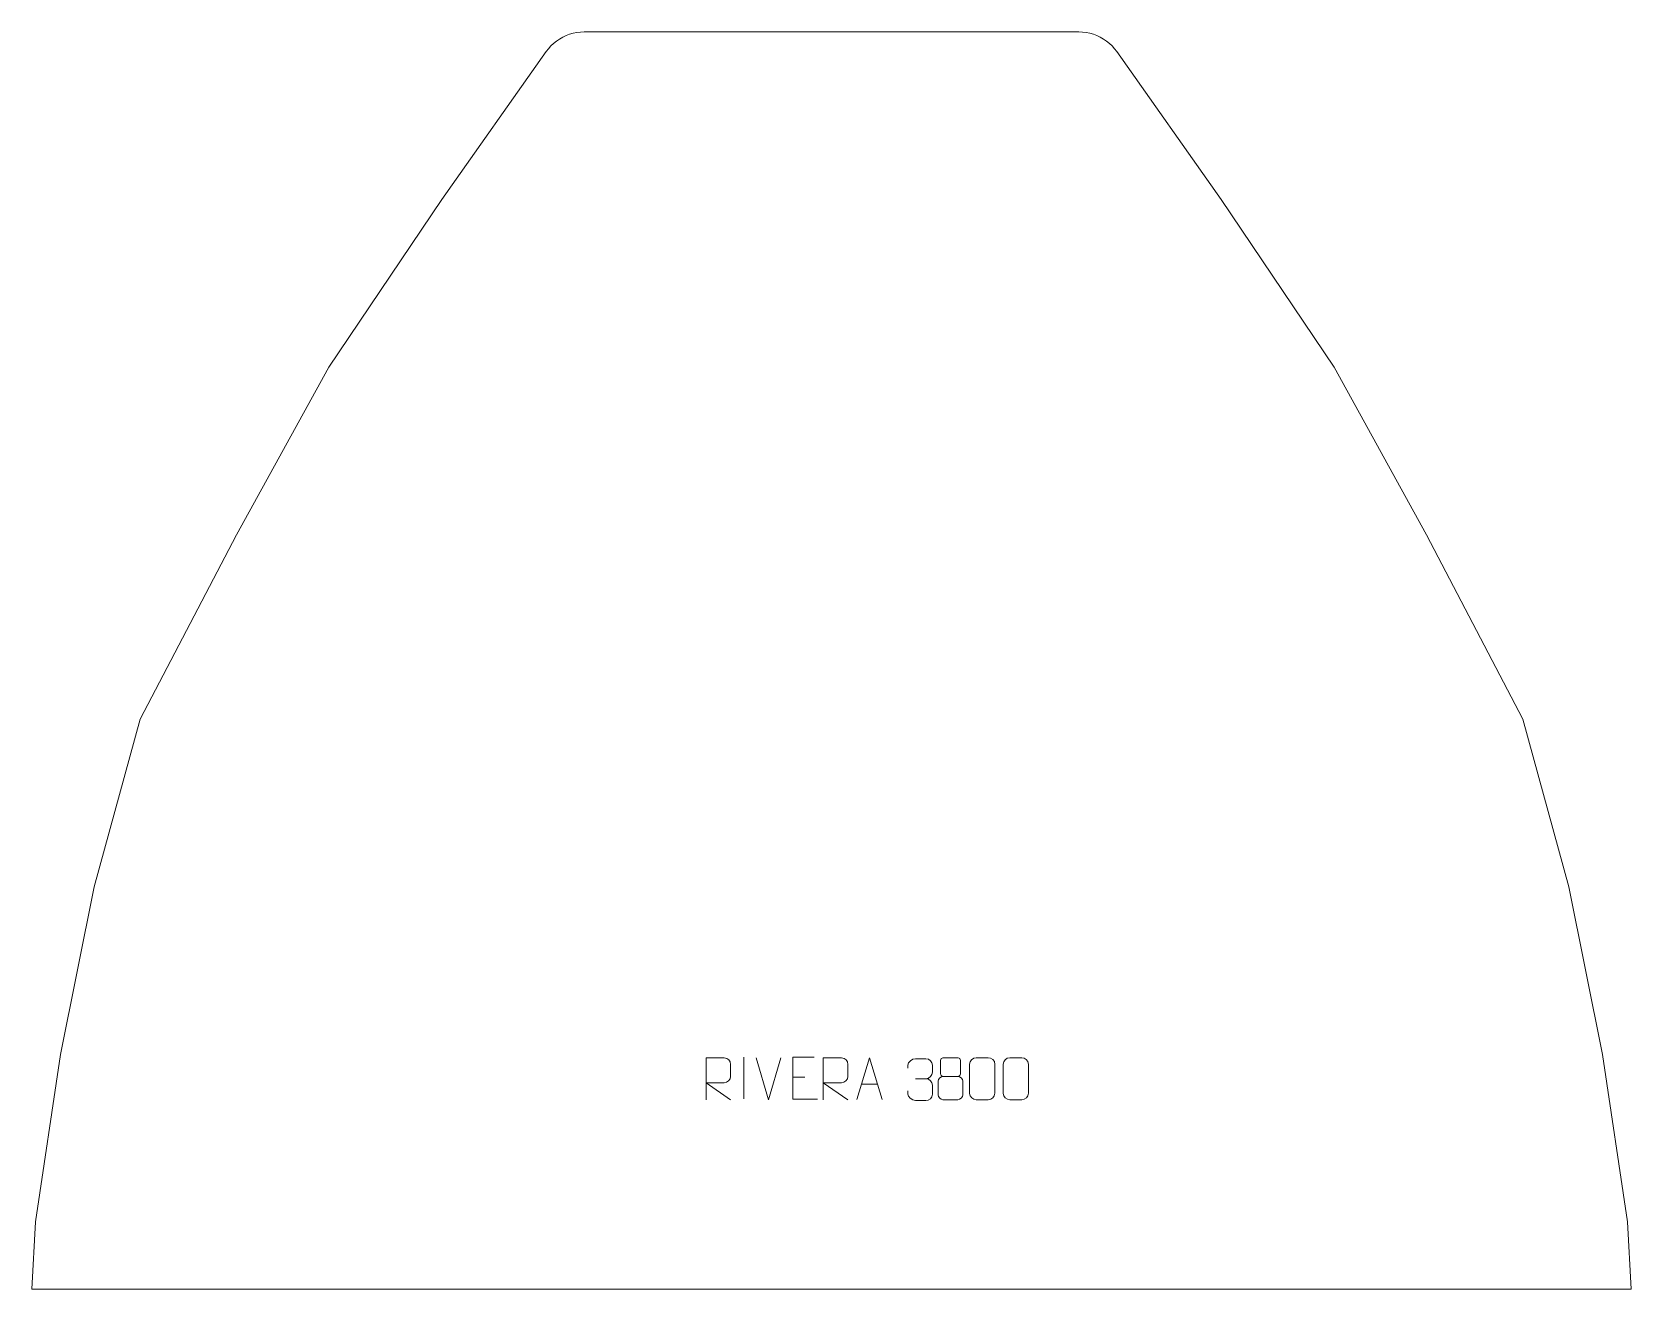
# Model space of a CAD drawing. Header units: millimetres. Extents: x -465 to 489, y 750 to 1500.
import ezdxf

# ---------------------------------------------------------------- set-up
doc = ezdxf.new("R2010")
doc.units = ezdxf.units.MM
doc.header["$MEASUREMENT"] = 0
doc.layers.add('layer 1', color=7, linetype='Continuous')

msp = doc.modelspace()

# ---------------------------------------------------------------- linework, layer by layer
at = {"layer": 'layer 1', "color": 242, "lineweight": 9}
msp.add_open_spline([(-135.8322, 1499.5759), (-135.8322, 1499.5759), (159.4732, 1499.5759), (159.4732, 1499.5759), (159.4732, 1499.5759), (159.4732, 1499.5759), (161.6765, 1499.4879), (161.6765, 1499.4879), (161.6765, 1499.4879), (161.6765, 1499.4879), (163.8667, 1499.2253), (163.8667, 1499.2253), (163.8667, 1499.2253), (163.8667, 1499.2253), (166.0283, 1498.7885), (166.0283, 1498.7885), (166.0283, 1498.7885), (166.0283, 1498.7885), (168.1469, 1498.1803), (168.1469, 1498.1803), (168.1469, 1498.1803), (168.1469, 1498.1803), (170.2128, 1497.4061), (170.2128, 1497.4061), (170.2128, 1497.4061), (170.2128, 1497.4061), (172.2093, 1496.47), (172.2093, 1496.47), (172.2093, 1496.47), (172.2093, 1496.47), (174.126, 1495.3774), (174.126, 1495.3774), (174.126, 1495.3774), (174.126, 1495.3774), (175.9488, 1494.1374), (175.9488, 1494.1374), (175.9488, 1494.1374), (175.9488, 1494.1374), (177.6655, 1492.7531), (177.6655, 1492.7531), (177.6655, 1492.7531), (177.6655, 1492.7531), (179.2688, 1491.2378), (179.2688, 1491.2378), (179.2688, 1491.2378), (179.2688, 1491.2378), (180.7456, 1489.601), (180.7456, 1489.601), (180.7456, 1489.601), (180.7456, 1489.601), (182.0863, 1487.8507), (182.0863, 1487.8507), (182.0863, 1487.8507), (182.0863, 1487.8507), (244.3193, 1399.5758), (244.3193, 1399.5758), (244.3193, 1399.5758), (244.3193, 1399.5758), (311.8194, 1299.5756), (311.8194, 1299.5756), (311.8194, 1299.5756), (311.8194, 1299.5756), (366.8205, 1199.5759), (366.8205, 1199.5759), (366.8205, 1199.5759), (366.8205, 1199.5759), (424.3207, 1089.5773), (424.3207, 1089.5773), (424.3207, 1089.5773), (424.3207, 1089.5773), (451.8199, 989.5776), (451.8199, 989.5776), (451.8199, 989.5776), (451.8199, 989.5776), (471.8206, 889.5774), (471.8206, 889.5774), (471.8206, 889.5774), (471.8206, 889.5774), (486.819, 789.5759), (486.819, 789.5759), (486.819, 789.5759), (486.819, 789.5759), (488.8705, 749.5769), (488.8705, 749.5769), (488.8705, 749.5769), (488.8705, 749.5769), (-465.2308, 749.5769), (-465.2308, 749.5769), (-465.2308, 749.5769), (-465.2308, 749.5769), (-463.1799, 789.5759), (-463.1799, 789.5759), (-463.1799, 789.5759), (-463.1799, 789.5759), (-448.1796, 889.5774), (-448.1796, 889.5774), (-448.1796, 889.5774), (-448.1796, 889.5774), (-428.1794, 989.5776), (-428.1794, 989.5776), (-428.1794, 989.5776), (-428.1794, 989.5776), (-400.6797, 1089.5773), (-400.6797, 1089.5773), (-400.6797, 1089.5773), (-400.6797, 1089.5773), (-343.1794, 1199.5759), (-343.1794, 1199.5759), (-343.1794, 1199.5759), (-343.1794, 1199.5759), (-288.1802, 1299.5756), (-288.1802, 1299.5756), (-288.1802, 1299.5756), (-288.1802, 1299.5756), (-220.6801, 1399.5758), (-220.6801, 1399.5758), (-220.6801, 1399.5758), (-220.6801, 1399.5758), (-158.4471, 1487.8507), (-158.4471, 1487.8507), (-158.4471, 1487.8507), (-158.4471, 1487.8507), (-157.1046, 1489.601), (-157.1046, 1489.601), (-157.1046, 1489.601), (-157.1046, 1489.601), (-155.6279, 1491.2378), (-155.6279, 1491.2378), (-155.6279, 1491.2378), (-155.6279, 1491.2378), (-154.0263, 1492.7531), (-154.0263, 1492.7531), (-154.0263, 1492.7531), (-154.0263, 1492.7531), (-152.3079, 1494.1374), (-152.3079, 1494.1374), (-152.3079, 1494.1374), (-152.3079, 1494.1374), (-150.4855, 1495.3774), (-150.4855, 1495.3774), (-150.4855, 1495.3774), (-150.4855, 1495.3774), (-148.5683, 1496.47), (-148.5683, 1496.47), (-148.5683, 1496.47), (-148.5683, 1496.47), (-146.5732, 1497.4061), (-146.5732, 1497.4061), (-146.5732, 1497.4061), (-146.5732, 1497.4061), (-144.5077, 1498.1803), (-144.5077, 1498.1803), (-144.5077, 1498.1803), (-144.5077, 1498.1803), (-142.3874, 1498.7885), (-142.3874, 1498.7885), (-142.3874, 1498.7885), (-142.3874, 1498.7885), (-140.2256, 1499.2253), (-140.2256, 1499.2253), (-140.2256, 1499.2253), (-140.2256, 1499.2253), (-138.0354, 1499.4879), (-138.0354, 1499.4879), (-138.0354, 1499.4879), (-138.0354, 1499.4879), (-135.8322, 1499.5759), (-135.8322, 1499.5759)], degree=3, knots=[0, 0, 0, 0, 0.02325581, 0.02325581, 0.02325581, 0.02325581, 0.04651163, 0.04651163, 0.04651163, 0.04651163, 0.06976744, 0.06976744, 0.06976744, 0.06976744, 0.09302326, 0.09302326, 0.09302326, 0.09302326, 0.11627907, 0.11627907, 0.11627907, 0.11627907, 0.13953488, 0.13953488, 0.13953488, 0.13953488, 0.1627907, 0.1627907, 0.1627907, 0.1627907, 0.18604651, 0.18604651, 0.18604651, 0.18604651, 0.20930233, 0.20930233, 0.20930233, 0.20930233, 0.23255814, 0.23255814, 0.23255814, 0.23255814, 0.25581395, 0.25581395, 0.25581395, 0.25581395, 0.27906977, 0.27906977, 0.27906977, 0.27906977, 0.30232558, 0.30232558, 0.30232558, 0.30232558, 0.3255814, 0.3255814, 0.3255814, 0.3255814, 0.34883721, 0.34883721, 0.34883721, 0.34883721, 0.37209302, 0.37209302, 0.37209302, 0.37209302, 0.39534884, 0.39534884, 0.39534884, 0.39534884, 0.41860465, 0.41860465, 0.41860465, 0.41860465, 0.44186047, 0.44186047, 0.44186047, 0.44186047, 0.46511628, 0.46511628, 0.46511628, 0.46511628, 0.48837209, 0.48837209, 0.48837209, 0.48837209, 0.51162791, 0.51162791, 0.51162791, 0.51162791, 0.53488372, 0.53488372, 0.53488372, 0.53488372, 0.55813953, 0.55813953, 0.55813953, 0.55813953, 0.58139535, 0.58139535, 0.58139535, 0.58139535, 0.60465116, 0.60465116, 0.60465116, 0.60465116, 0.62790698, 0.62790698, 0.62790698, 0.62790698, 0.65116279, 0.65116279, 0.65116279, 0.65116279, 0.6744186, 0.6744186, 0.6744186, 0.6744186, 0.69767442, 0.69767442, 0.69767442, 0.69767442, 0.72093023, 0.72093023, 0.72093023, 0.72093023, 0.74418605, 0.74418605, 0.74418605, 0.74418605, 0.76744186, 0.76744186, 0.76744186, 0.76744186, 0.79069767, 0.79069767, 0.79069767, 0.79069767, 0.81395349, 0.81395349, 0.81395349, 0.81395349, 0.8372093, 0.8372093, 0.8372093, 0.8372093, 0.86046512, 0.86046512, 0.86046512, 0.86046512, 0.88372093, 0.88372093, 0.88372093, 0.88372093, 0.90697674, 0.90697674, 0.90697674, 0.90697674, 0.93023256, 0.93023256, 0.93023256, 0.93023256, 0.95348837, 0.95348837, 0.95348837, 0.95348837, 1, 1, 1, 1], dxfattribs=at)
at = {"layer": 'layer 1', "color": 250, "lineweight": 9}
for points, knots in [([(-63.0546, 862.5342), (-63.0546, 862.5342), (-63.0546, 887.4877), (-63.0546, 887.4877), (-63.0546, 887.4877), (-59.4598, 887.4877), (-55.8643, 887.4877), (-52.2691, 887.4877), (-52.2691, 887.4877), (-49.9438, 887.45), (-48.3865, 885.96), (-48.3906, 883.5936), (-48.3906, 883.5936), (-48.391, 881.5581), (-48.391, 878.4987), (-48.3906, 876.4627), (-48.3906, 876.4627), (-48.3971, 874.5872), (-50.2094, 872.6454), (-52.2189, 872.6263), (-52.2189, 872.6263), (-52.2189, 872.6263), (-63.0546, 872.6263), (-63.0546, 872.6263), (-63.0546, 872.6263), (-63.0546, 872.6263), (-48.3999, 862.5342), (-48.3999, 862.5342)], [0, 0, 0, 0, 0.125, 0.125, 0.125, 0.125, 0.25, 0.25, 0.25, 0.25, 0.375, 0.375, 0.375, 0.375, 0.5, 0.5, 0.5, 0.5, 0.625, 0.625, 0.625, 0.625, 0.75, 0.75, 0.75, 0.75, 1, 1, 1, 1]), ([(1.5674, 887.8906), (1.5674, 887.8906), (-11.3065, 887.8906), (-11.3065, 887.8906), (-11.3065, 887.8906), (-11.3065, 887.8906), (-11.3065, 862.937), (-11.3065, 862.937), (-11.3065, 862.937), (-11.3065, 862.937), (3.5593, 862.937), (3.5593, 862.937)], [0, 0, 0, 0, 0.25, 0.25, 0.25, 0.25, 0.5, 0.5, 0.5, 0.5, 1, 1, 1, 1]), ([(6.9454, 862.5342), (6.9454, 862.5342), (6.9454, 887.4877), (6.9454, 887.4877), (6.9454, 887.4877), (10.5402, 887.4877), (14.1357, 887.4877), (17.7309, 887.4877), (17.7309, 887.4877), (20.0562, 887.45), (21.6135, 885.96), (21.6094, 883.5936), (21.6094, 883.5936), (21.609, 881.5581), (21.609, 878.4987), (21.6094, 876.4627), (21.6094, 876.4627), (21.6029, 874.5872), (19.7906, 872.6454), (17.7811, 872.6263), (17.7811, 872.6263), (17.7811, 872.6263), (6.9454, 872.6263), (6.9454, 872.6263), (6.9454, 872.6263), (6.9454, 872.6263), (21.6001, 862.5342), (21.6001, 862.5342)], [0, 0, 0, 0, 0.125, 0.125, 0.125, 0.125, 0.25, 0.25, 0.25, 0.25, 0.375, 0.375, 0.375, 0.375, 0.5, 0.5, 0.5, 0.5, 0.625, 0.625, 0.625, 0.625, 0.75, 0.75, 0.75, 0.75, 1, 1, 1, 1]), ([(27.0266, 862.5561), (27.0266, 862.5561), (34.3976, 887.5096), (34.3976, 887.5096), (34.3976, 887.5096), (34.3976, 887.5096), (41.9675, 862.5561), (41.9675, 862.5561)], [0, 0, 0, 0, 0.33333333, 0.33333333, 0.33333333, 0.33333333, 1, 1, 1, 1]), ([(76.8385, 886.0192), (76.8385, 883.8062), (76.8385, 880.1239), (76.8385, 877.9106), (76.8385, 877.9106), (76.8535, 877.4032), (77.6609, 876.4718), (78.361, 876.473), (78.361, 876.473), (81.3309, 876.4732), (84.3011, 876.3883), (87.2715, 876.388), (87.2715, 876.388), (88.0686, 876.3922), (88.7893, 877.1825), (88.7867, 877.9032), (88.7867, 877.9032), (88.7864, 880.1192), (88.7864, 883.8039), (88.7867, 886.0192), (88.7867, 886.0192), (88.7682, 886.73), (88.1568, 887.4904), (87.3229, 887.483), (87.3229, 887.483), (84.3058, 887.4827), (81.2889, 887.4827), (78.2723, 887.483), (78.2723, 887.483), (77.6459, 887.4906), (76.8218, 886.7796), (76.8385, 886.0192)], [0, 0, 0, 0, 0.11111111, 0.11111111, 0.11111111, 0.11111111, 0.22222222, 0.22222222, 0.22222222, 0.22222222, 0.33333333, 0.33333333, 0.33333333, 0.33333333, 0.44444444, 0.44444444, 0.44444444, 0.44444444, 0.55555556, 0.55555556, 0.55555556, 0.55555556, 0.66666667, 0.66666667, 0.66666667, 0.66666667, 0.77777778, 0.77777778, 0.77777778, 0.77777778, 1, 1, 1, 1]), ([(98.2112, 887.5076), (100.5773, 887.5076), (102.9438, 887.5076), (105.3103, 887.5076), (105.3103, 887.5076), (107.2908, 887.5432), (109.3168, 886.0489), (109.3439, 883.6068), (109.3439, 883.6068), (109.3435, 877.8494), (109.3435, 872.0916), (109.3439, 866.3334), (109.3439, 866.3334), (109.2018, 864.0058), (107.4954, 862.5235), (105.3103, 862.5127), (105.3103, 862.5127), (102.9379, 862.5131), (100.5655, 862.5131), (98.1935, 862.5127), (98.1935, 862.5127), (96.235, 862.4071), (94.2286, 864.295), (94.24, 866.316), (94.24, 866.316), (94.2404, 872.0966), (94.2404, 877.8769), (94.24, 883.6567), (94.24, 883.6567), (94.2443, 885.7987), (96.0214, 887.5212), (98.2112, 887.5076)], [0, 0, 0, 0, 0.11111111, 0.11111111, 0.11111111, 0.11111111, 0.22222222, 0.22222222, 0.22222222, 0.22222222, 0.33333333, 0.33333333, 0.33333333, 0.33333333, 0.44444444, 0.44444444, 0.44444444, 0.44444444, 0.55555556, 0.55555556, 0.55555556, 0.55555556, 0.66666667, 0.66666667, 0.66666667, 0.66666667, 0.77777778, 0.77777778, 0.77777778, 0.77777778, 1, 1, 1, 1]), ([(118.2112, 887.5076), (120.5773, 887.5076), (122.9438, 887.5076), (125.3103, 887.5076), (125.3103, 887.5076), (127.2908, 887.5432), (129.3168, 886.0489), (129.3439, 883.6068), (129.3439, 883.6068), (129.3435, 877.8494), (129.3435, 872.0916), (129.3439, 866.3334), (129.3439, 866.3334), (129.2018, 864.0058), (127.4954, 862.5235), (125.3103, 862.5127), (125.3103, 862.5127), (122.9379, 862.5131), (120.5655, 862.5131), (118.1935, 862.5127), (118.1935, 862.5127), (116.235, 862.4071), (114.2286, 864.295), (114.24, 866.316), (114.24, 866.316), (114.2404, 872.0966), (114.2404, 877.8769), (114.24, 883.6567), (114.24, 883.6567), (114.2443, 885.7987), (116.0214, 887.5212), (118.2112, 887.5076)], [0, 0, 0, 0, 0.11111111, 0.11111111, 0.11111111, 0.11111111, 0.22222222, 0.22222222, 0.22222222, 0.22222222, 0.33333333, 0.33333333, 0.33333333, 0.33333333, 0.44444444, 0.44444444, 0.44444444, 0.44444444, 0.55555556, 0.55555556, 0.55555556, 0.55555556, 0.66666667, 0.66666667, 0.66666667, 0.66666667, 0.77777778, 0.77777778, 0.77777778, 0.77777778, 1, 1, 1, 1]), ([(57.2938, 881.2676), (57.2938, 881.2676), (57.2938, 883.1248), (57.2938, 883.1248), (57.2938, 883.1248), (57.2795, 884.8667), (59.944, 886.9848), (62.0031, 886.9621), (62.0031, 886.9621), (64.0672, 886.9621), (66.1312, 886.9621), (68.1949, 886.9621), (68.1949, 886.9621), (70.3894, 886.9709), (71.9877, 885.1241), (72.0321, 883.212), (72.0321, 883.212), (72.0317, 881.7769), (72.0317, 880.3418), (72.0321, 878.9063), (72.0321, 878.9063), (71.9835, 877.2528), (70.3809, 875.0228), (68.1826, 875.0328), (68.1826, 875.0328), (70.3863, 875.0216), (71.9943, 873.2184), (72.0483, 871.1589), (72.0483, 871.1589), (72.0479, 869.3742), (72.0479, 867.5895), (72.0483, 865.8044), (72.0483, 865.8044), (72.0584, 863.743), (70.0035, 861.9799), (68.1826, 861.988), (68.1826, 861.988), (66.1173, 861.9883), (64.0521, 861.9883), (61.9865, 861.988), (61.9865, 861.988), (59.8179, 861.9995), (57.2869, 864.3997), (57.2683, 865.8615), (57.2683, 865.8615), (57.2683, 865.8615), (57.2683, 867.7701), (57.2683, 867.7701)], [0, 0, 0, 0, 0.07692308, 0.07692308, 0.07692308, 0.07692308, 0.15384615, 0.15384615, 0.15384615, 0.15384615, 0.23076923, 0.23076923, 0.23076923, 0.23076923, 0.30769231, 0.30769231, 0.30769231, 0.30769231, 0.38461538, 0.38461538, 0.38461538, 0.38461538, 0.46153846, 0.46153846, 0.46153846, 0.46153846, 0.53846154, 0.53846154, 0.53846154, 0.53846154, 0.61538462, 0.61538462, 0.61538462, 0.61538462, 0.69230769, 0.69230769, 0.69230769, 0.69230769, 0.76923077, 0.76923077, 0.76923077, 0.76923077, 0.84615385, 0.84615385, 0.84615385, 0.84615385, 1, 1, 1, 1]), ([(75.3797, 873.501), (75.3797, 870.3302), (75.3797, 868.6281), (75.3797, 865.4567), (75.3797, 865.4567), (75.3712, 864.2348), (77.0691, 862.5421), (78.3217, 862.5336), (78.3217, 862.5336), (81.3048, 862.5339), (84.2881, 862.5339), (87.2715, 862.5336), (87.2715, 862.5336), (88.5948, 862.5453), (90.2152, 864.1669), (90.2041, 865.4661), (90.2041, 865.4661), (90.2038, 868.6343), (90.2038, 870.3331), (90.2041, 873.501), (90.2041, 873.501), (90.1344, 874.8814), (88.5566, 876.46), (87.2512, 876.4539), (87.2512, 876.4539), (84.2746, 876.4536), (81.298, 876.4536), (78.3217, 876.4539), (78.3217, 876.4539), (77.2422, 876.4603), (75.3959, 874.8814), (75.3797, 873.501)], [0, 0, 0, 0, 0.11111111, 0.11111111, 0.11111111, 0.11111111, 0.22222222, 0.22222222, 0.22222222, 0.22222222, 0.33333333, 0.33333333, 0.33333333, 0.33333333, 0.44444444, 0.44444444, 0.44444444, 0.44444444, 0.55555556, 0.55555556, 0.55555556, 0.55555556, 0.66666667, 0.66666667, 0.66666667, 0.66666667, 0.77777778, 0.77777778, 0.77777778, 0.77777778, 1, 1, 1, 1])]:
    msp.add_open_spline(points, degree=3, knots=knots, dxfattribs=at)
for points in [[(-40.3906, 887.9498), (-40.3906, 887.9498), (-40.3906, 862.9757), (-40.3906, 862.9757)], [(-25.7225, 862.5341), (-25.7225, 862.5341), (-33.0443, 887.4877), (-33.0443, 887.4877)], [(-18.4006, 887.4877), (-18.4006, 887.4877), (-25.7224, 862.5341), (-25.7224, 862.5341)], [(-11.3065, 876.0109), (-11.3065, 876.0109), (-4.1384, 876.0109), (-4.1384, 876.0109)], [(29.7492, 871.8055), (29.7492, 871.8055), (39.2449, 871.8055), (39.2449, 871.8055)], [(62.0035, 875.0224), (62.0035, 875.0224), (68.1999, 875.0224), (68.1999, 875.0224)]]:
    msp.add_open_spline(points, degree=3, dxfattribs=at)

doc.saveas('drawing.dxf')
